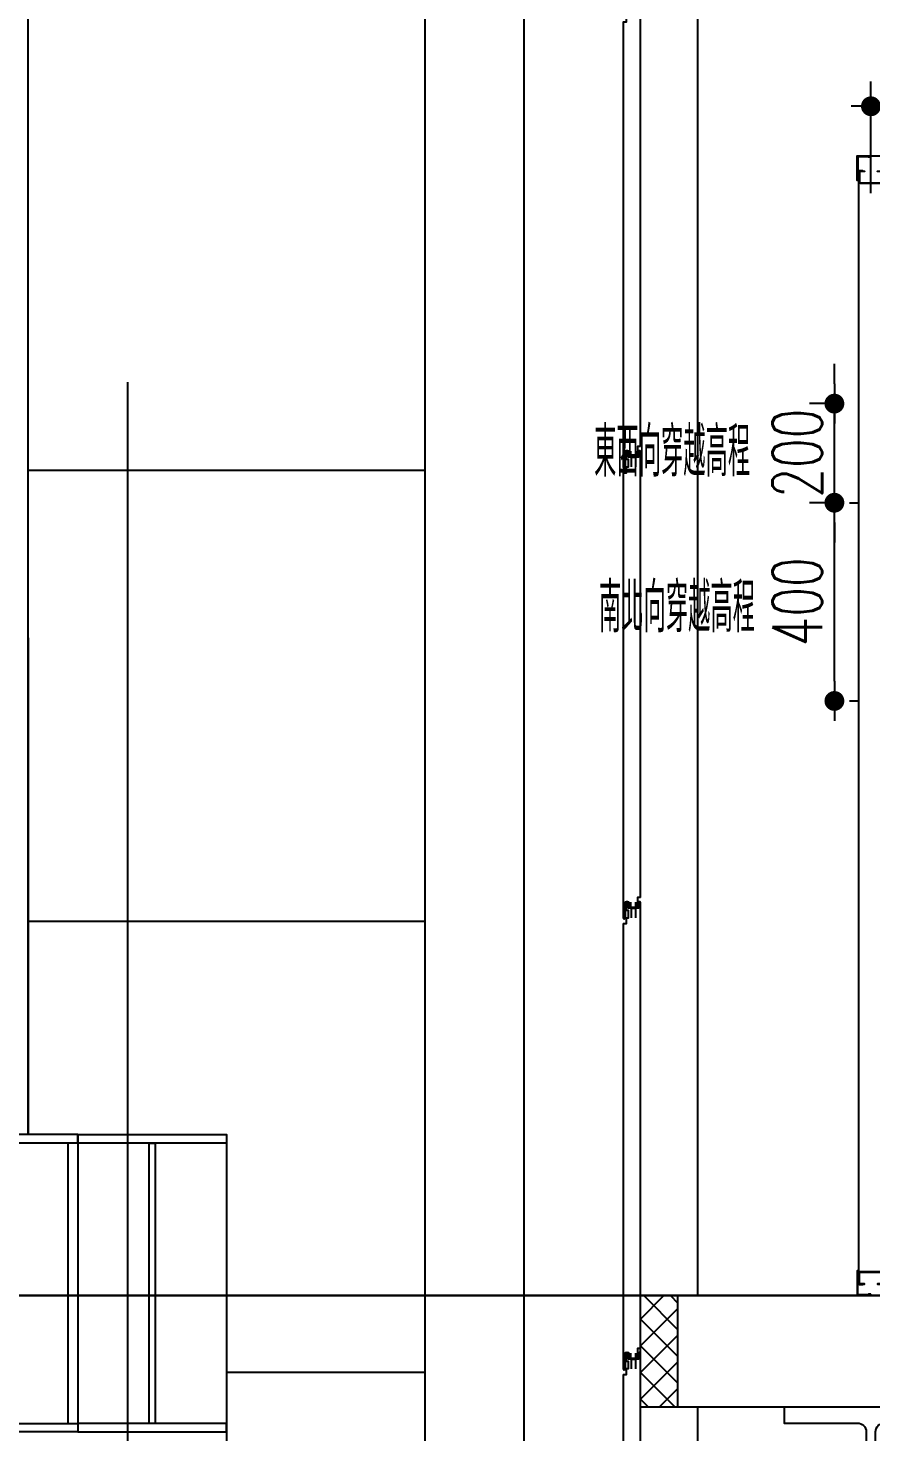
# Model space of a CAD drawing. Header units: millimetres. Extents: x -192235 to 515711, y 45168 to 947868.
# Drawn here: x 98300 to 100000, y 463675 to 466508 of the extents above; entities that cross this region are included whole.
import ezdxf
from ezdxf.enums import TextEntityAlignment as Align

# ---------------------------------------------------------------- set-up
doc = ezdxf.new("R2010")
doc.units = ezdxf.units.MM
doc.header["$LTSCALE"] = 1000
doc.header["$PDMODE"] = 1
doc.linetypes.add('TPH12-SEC-@20-1$0$CENTERK5', pattern=[6.916, 6.667, -0.083, 0.083, -0.083])
for name, color, linetype in [('M-DIM', 1, 'Continuous'), ('M-TXT', 3, 'Continuous'), ('TPH12-SEC-@20-1$0$A-DIM', 7, 'Continuous'), ('TPH12-SEC-@20-1$0$H-SIN', 252, 'TPH12-SEC-@20-1$0$CENTERK5'), ('TPH12-SEC-@20-1$0$KABE1', 252, 'Continuous'), ('TPH12-SEC-@20-1$0$MEJI', 252, 'Continuous'), ('TPH12-SEC-@20-1$0$SIAGE1', 252, 'Continuous'), ('TPH12-SEC-@20-1$0$SIAGE2', 252, 'Continuous'), ('TPH12-SEC-@20-1$0$SIAGE3', 252, 'Continuous'), ('TPH12-SEC-@20-1$0$STEEL', 252, 'Continuous'), ('TPH12-SEC-@20-1$0$STEEL2', 252, 'Continuous'), ('TPH12-SEC-@20-1$0$STEEL3', 252, 'Continuous'), ('TPH12-SEC-@20-1$0$SUGATA3', 252, 'Continuous'), ('YCD-Xfa-Sec-24$0$A-WALL-F1', 190, 'Continuous'), ('YFM1P-短$0$M-FOUN', 252, 'Continuous')]:
    doc.layers.add(name, color=color, linetype=linetype)
doc.styles.add('aa-txt', font='simplex.shx', dxfattribs={"width": 0.7, "bigfont": 'chineset.shx'})
doc.styles.add('TPH12-SEC-@20-1$0$STANDARD', font='txt')
doc.dimstyles.new('50-DIM', dxfattribs={"dimscale": 50, "dimtxt": 2, "dimasz": 0.8, "dimexe": 1, "dimexo": 1, "dimgap": 0.5, "dimtad": 1, "dimdec": 0, "dimdsep": 46, "dimtxsty": 'aa-txt', "dimblk": 'DOT', "dimcen": 5, "dimclrd": 256, "dimclre": 256, "dimclrt": 256, "dimadec": 0, "dimazin": 0, "dimtfac": 1, "dimtdec": 0, "dimtix": 1, "dimtmove": 2, "dimatfit": 3, "dimldrblk": 'DOT', "dimfxl": 1, "dimtolj": 1, "dimtzin": 0, "dimarcsym": 0})
doc.dimstyles.new('TPH12-SEC-@20-1$0$生成的_樣式__6', dxfattribs={"dimtxt": 60, "dimasz": 30.4, "dimexe": 0.18, "dimexo": 0.0625, "dimgap": 0, "dimtad": 1, "dimdec": 1, "dimzin": 0, "dimdsep": 46, "dimtxsty": 'TPH12-SEC-@20-1$0$STANDARD', "dimblk": 'TPH12-SEC-@20-1$0$ARROWHEAD_6', "dimblk1": 'TPH12-SEC-@20-1$0$ARROWHEAD_6', "dimblk2": 'TPH12-SEC-@20-1$0$ARROWHEAD_6', "dimcen": 0.09, "dimclrd": 12, "dimclre": 12, "dimclrt": 3, "dimazin": 0, "dimtfac": 1, "dimtdec": 4, "dimtmove": 0, "dimatfit": 3, "dimfxl": 1, "dimtolj": 1, "dimtzin": 0, "dimarcsym": 0})

# ---------------------------------------------------------------- blocks, each defined once
blk = doc.blocks.new('TPH12-SEC-@20-1$0$$ISO-BL35900')
at = {"layer": 'TPH12-SEC-@20-1$0$SIAGE1'}
blk.add_lwpolyline([(-17, 917.4), (-17, 936.5, -0.414214), (-16.5, 937), (-11, 937), (-10.1, 948.2, -0.376614), (-8, 950, -0.414214), (-6, 948), (-6, 933.5, -0.414214), (-6.5, 933), (-10, 933), (-10, 917), (-6.5, 917, -0.414214), (-6, 916.5), (-6, 905), (-0.5, 905, -0.414214), (0, 904.5), (0, 7.5, -1), (-5, 7.5), (-5, 40), (-11, 40), (-11.7, 30.8, -0.391902), (-13.7, 29), (-13.8, 29, -0.414214), (-15.8, 31), (-15.8, 39.1)], format="xyb", dxfattribs=at)
at = {"layer": 'TPH12-SEC-@20-1$0$SIAGE2'}
for p, q in [((-16.5, 937), (-25.5, 937)), ((-13.8, 29), (-27, 29))]:
    blk.add_line(p, q, dxfattribs=at)
at = {"layer": 'TPH12-SEC-@20-1$0$SIAGE2', "color": 7}
blk.add_lwpolyline([(-25, 39.1), (-25, 31, -0.414214), (-27, 29), (-27.2, 29, -0.383541), (-29.2, 30.8), (-30, 38.7), (-30, 49), (-34.5, 49, -0.414214), (-35, 49.5), (-35, 948, -1), (-31, 948), (-31, 937), (-25.5, 937, -0.414214), (-25, 936.5), (-25, 917.4)], format="xyb", dxfattribs=at)
blk = doc.blocks.new('TPH12-SEC-@20-1$0$ARROWHEAD_6')
at = {"color": 0, "linetype": 'Continuous', "lineweight": 0}
for p, q in [((0, 0), (-1, 0)), ((-0.5, -0.5), (0.5, 0.5))]:
    blk.add_line(p, q, dxfattribs=at)
blk = doc.blocks.new('*D974')
at = {"layer": 'DEFPOINTS', "color": 0, "linetype": 'Continuous', "transparency": 16777216}
for p in [(-14703.1, 10750), (1136, 10750), (-11054.3, 8950)]:
    blk.add_point(p, dxfattribs=at)
at = {"layer": 'TPH12-SEC-@20-1$0$A-DIM', "color": 12, "linetype": 'Continuous', "lineweight": -2, "transparency": 16777216}
for p, q in [((1136, 10750), (-14703.2, 10750)), ((-14703.1, 10719.6), (-14703.1, 10600)), ((-14703.1, 8980.4), (-14703.1, 9100)), ((-11054.4, 8950), (-14703.2, 8950))]:
    blk.add_line(p, q, dxfattribs=at)
at = {"layer": 'TPH12-SEC-@20-1$0$A-DIM', "color": 12, "linetype": 'Continuous', "lineweight": -2, "transparency": 16777216, "xscale": 30.40000000000001, "yscale": 30.40000000000001, "zscale": 30.40000000000001}
for p, rotation in [((-14703.1, 10750), 90), ((-14703.1, 8950), 270)]:
    blk.add_blockref('TPH12-SEC-@20-1$0$ARROWHEAD_6', p, dxfattribs=dict(at, rotation=rotation))
at = {"layer": 'TPH12-SEC-@20-1$0$A-DIM', "color": 3, "linetype": 'Continuous', "lineweight": 0, "transparency": 16777216, "insert": (-14703.1, 9850), "char_height": 500, "attachment_point": 5, "rotation": 90, "style": 'TPH12-SEC-@20-1$0$STANDARD'}
blk.add_mtext('\\A1;1800', dxfattribs=at)
blk = doc.blocks.new('*D975')
at = {"layer": 'DEFPOINTS', "color": 0, "linetype": 'Continuous', "transparency": 16777216}
for p in [(-14703.1, 13500), (-980.9, 13500), (1136, 10750)]:
    blk.add_point(p, dxfattribs=at)
at = {"layer": 'TPH12-SEC-@20-1$0$A-DIM', "color": 12, "linetype": 'Continuous', "lineweight": -2, "transparency": 16777216}
for p, q in [((-980.9, 13500), (-14703.2, 13500)), ((-14703.1, 13469.6), (-14703.1, 13000)), ((-14703.1, 10780.4), (-14703.1, 11250)), ((1136, 10750), (-14703.2, 10750))]:
    blk.add_line(p, q, dxfattribs=at)
at = {"layer": 'TPH12-SEC-@20-1$0$A-DIM', "color": 12, "linetype": 'Continuous', "lineweight": -2, "transparency": 16777216, "xscale": 30.40000000000001, "yscale": 30.40000000000001, "zscale": 30.40000000000001}
for p, rotation in [((-14703.1, 13500), 90), ((-14703.1, 10750), 270)]:
    blk.add_blockref('TPH12-SEC-@20-1$0$ARROWHEAD_6', p, dxfattribs=dict(at, rotation=rotation))
at = {"layer": 'TPH12-SEC-@20-1$0$A-DIM', "color": 3, "linetype": 'Continuous', "lineweight": 0, "transparency": 16777216, "insert": (-14703.1, 12125), "char_height": 500, "attachment_point": 5, "rotation": 90, "style": 'TPH12-SEC-@20-1$0$STANDARD'}
blk.add_mtext('\\A1;2750', dxfattribs=at)
blk = doc.blocks.new('YFM1P-短')
at = {"layer": 'YFM1P-短$0$M-FOUN', "color": 1}
blk.add_line((187905, 463950), (197986.1, 463950), dxfattribs=at)
blk = doc.blocks.new('DOT')
at = {"color": 0}
blk.add_line((-1, 0), (1, 0), dxfattribs=at)
at = {"color": 3, "const_width": 0.5}
blk.add_lwpolyline([(-0.25, 0, 1), (0.25, 0, 1)], format="xyb", close=True, dxfattribs=at)
blk = doc.blocks.new('*D306')
at = {"layer": 'DEFPOINTS', "color": 0, "transparency": 16777216}
for p in [(100000, 466350), (100000, 466125), (100450, 466125)]:
    blk.add_point(p, dxfattribs=at)
at = {"layer": 'M-DIM', "lineweight": -2, "transparency": 16777216}
for p, q in [((100000, 466175), (100000, 466400)), ((100450, 466175), (100450, 466400)), ((100410, 466350), (100040, 466350))]:
    blk.add_line(p, q, dxfattribs=at)
at = {"layer": 'M-DIM', "lineweight": -2, "transparency": 16777216, "xscale": 40, "yscale": 40, "zscale": 40, "rotation": 180}
blk.add_blockref('DOT', (100000, 466350), dxfattribs=at)
at = {"layer": 'M-DIM', "lineweight": -2, "transparency": 16777216, "xscale": 40, "yscale": 40, "zscale": 40}
blk.add_blockref('DOT', (100450, 466350), dxfattribs=at)
at = {"layer": 'M-DIM', "transparency": 16777216, "insert": (100225, 466425), "char_height": 100, "attachment_point": 5, "style": 'aa-txt'}
blk.add_mtext('\\A1;450', dxfattribs=at)
blk = doc.blocks.new('_Dot')
at = {"color": 0, "linetype": 'ByBlock', "lineweight": -2}
blk.add_line((-0.5, 0), (-1, 0), dxfattribs=at)
at = {"color": 0, "linetype": 'ByBlock', "const_width": 0.5}
blk.add_lwpolyline([(-0.25, 0, 1), (0.25, 0, 1)], format="xyb", close=True, dxfattribs=at)
blk = doc.blocks.new('YCD-Xfa-Sec-24')
at = {"layer": 'YCD-Xfa-Sec-24$0$A-WALL-F1'}
for points in [[(610000, 396247.5), (610000.5, 396247.2), (610005, 396247.2), (610006.5, 396248.2), (610026.5, 396248.2), (610026.5, 396211.5), (610025.3, 396211.5, 0.587703), (610025, 396211), (610026, 396209.5), (610026.5, 396209.5), (610026.5, 396202), (610025.3, 396202, 0.587703), (610025, 396201.5), (610026, 396200), (610028, 396200), (610028, 396206.5), (610027.7, 396207), (610028, 396207.5), (610028, 396250), (609972, 396250)], [(610000, 393952.5), (610000.5, 393952.8), (610005, 393952.8), (610006.5, 393951.8), (610026.5, 393951.8), (610026.5, 393988.5), (610025.3, 393988.5, -0.587703), (610025, 393989), (610026, 393990.5), (610026.5, 393990.5), (610026.5, 393998), (610025.3, 393998, -0.587703), (610025, 393998.5), (610026, 394000), (610028, 394000), (610028, 393993.5), (610027.7, 393993), (610028, 393992.5), (610028, 393950), (609972, 393950)]]:
    blk.add_lwpolyline(points, format="xyb", dxfattribs=at)
for points in [[(610023.2, 396216.6), (610023.2, 396197.2, -0.414214), (610021.2, 396195.2), (609978.8, 396195.2, -0.414214), (609976.8, 396197.2), (609976.8, 396216.6, -0.414214), (609978.8, 396218.6), (609987, 396218.6), (609987, 396219.4), (609979, 396219.4, 0.414214), (609976, 396216.4), (609976, 396197.4, 0.414214), (609979, 396194.4), (610021, 396194.4, 0.414214), (610024, 396197.4), (610024, 396216.4, 0.414214), (610021, 396219.4), (610013, 396219.4), (610013, 396218.6), (610021.2, 396218.6, -0.414214)], [(609979, 393973, -0.414214), (609976, 393976), (609976, 393995, -0.414214), (609979, 393998), (610021, 393998, -0.414214), (610024, 393995), (610024, 393976, -0.414214), (610021, 393973), (610013, 393973), (610013, 393973.8), (610021.2, 393973.8, 0.414214), (610023.2, 393975.8), (610023.2, 393995.2, 0.414214), (610021.2, 393997.2), (609978.8, 393997.2, 0.414214), (609976.8, 393995.2), (609976.8, 393975.8, 0.414214), (609978.8, 393973.8), (609987, 393973.8), (609987, 393973)]]:
    blk.add_lwpolyline(points, format="xyb", close=True, dxfattribs=at)
at = {"layer": 'YCD-Xfa-Sec-24$0$A-WALL-F1', "elevation": 0}
blk.add_lwpolyline([(610023.2, 396219.4), (610016, 396219.4), (610016, 396220), (610023.2, 396220, -0.414214), (610025, 396218.2), (610025, 393974.2, -0.414213), (610023.2, 393972.4), (610016, 393972.4), (610016, 393973), (610023.2, 393973, 0.414214), (610024.4, 393974.2), (610024.4, 396218.2, 0.414214)], format="xyb", close=True, dxfattribs=at)
blk = doc.blocks.new('*D409')
at = {"layer": 'DEFPOINTS', "color": 0, "transparency": 16777216}
for p in [(99906.5, 465550), (99926.3, 465550), (99906.5, 465150)]:
    blk.add_point(p, dxfattribs=at)
at = {"layer": 'M-DIM', "lineweight": -2, "transparency": 16777216}
for p, q in [((99956.5, 465550), (99976.3, 465550)), ((99926.3, 465190), (99926.3, 465510)), ((99956.5, 465150), (99976.3, 465150))]:
    blk.add_line(p, q, dxfattribs=at)
at = {"layer": 'M-DIM', "lineweight": -2, "transparency": 16777216, "xscale": 40, "yscale": 40, "zscale": 40}
for p, rotation in [((99926.3, 465550), 90), ((99926.3, 465150), 270)]:
    blk.add_blockref('DOT', p, dxfattribs=dict(at, rotation=rotation))
at = {"layer": 'M-DIM', "transparency": 16777216, "insert": (99851.3, 465350), "char_height": 100, "attachment_point": 5, "rotation": 90, "style": 'aa-txt'}
blk.add_mtext('\\A1;400', dxfattribs=at)
blk = doc.blocks.new('*D410')
at = {"layer": 'DEFPOINTS', "color": 0, "transparency": 16777216}
for p in [(99926.3, 465750), (99966.4, 465750), (99966.4, 465550)]:
    blk.add_point(p, dxfattribs=at)
at = {"layer": 'M-DIM', "lineweight": -2, "transparency": 16777216}
for p, q in [((99926.3, 465790), (99926.3, 465830)), ((99916.4, 465750), (99876.3, 465750)), ((99926.3, 465550), (99926.3, 465750)), ((99916.4, 465550), (99876.3, 465550)), ((99926.3, 465510), (99926.3, 465470))]:
    blk.add_line(p, q, dxfattribs=at)
at = {"layer": 'M-DIM', "lineweight": -2, "transparency": 16777216, "xscale": 40, "yscale": 40, "zscale": 40}
for p, rotation in [((99926.3, 465750), 270), ((99926.3, 465550), 90)]:
    blk.add_blockref('DOT', p, dxfattribs=dict(at, rotation=rotation))
at = {"layer": 'M-DIM', "transparency": 16777216, "insert": (99851.3, 465650), "char_height": 100, "attachment_point": 5, "rotation": 90, "style": 'aa-txt'}
blk.add_mtext('\\A1;200', dxfattribs=at)
blk = doc.blocks.new('TPH12-SEC-@20-1$0$A$C4f7a54e3')
at = {"layer": 'TPH12-SEC-@20-1$0$A-DIM', "color": 12, "linetype": 'Continuous', "lineweight": 0}
for base, p1, p2, picture, middle in [((-14703.1, 13500), (1136, 10750), (-980.9, 13500), '*D975', (-14703.1, 12125)), ((-14703.1, 10750), (-11054.3, 8950), (1136, 10750), '*D974', (-14703.1, 9850))]:
    dim = blk.add_linear_dim(base=base, p1=p1, p2=p2, angle=90, dimstyle='TPH12-SEC-@20-1$0$生成的_樣式__6', override={"dimtxt": 500, "dimdec": 0}, dxfattribs=at)
    dim.commit()
    dim.dimension.update_dxf_attribs({"geometry": picture, "text_midpoint": middle, "dimtype": 128, "text_rotation": 90})
blk = doc.blocks.new('TPH12-SEC-@20-1')
at = {"layer": 'TPH12-SEC-@20-1$0$SIAGE3'}
h = blk.add_hatch(dxfattribs=at)
h.set_pattern_fill('ANSI37', color=256, scale=12, style=0)
h.set_pattern_definition([(45, (-82800, 47075), (-26.9407684, 26.9407684), []), (135, (-82800, 47075), (-26.9407684, -26.9407684), [])])
h.paths.add_polyline_path([(99610, 463725), (99535, 463725), (99535, 463950), (99610, 463950)])
at = {"layer": 'TPH12-SEC-@20-1$0$H-SIN'}
for p, q in [((98500, 465793.5), (98500, 452577.9)), ((84160.9, 463950), (201769.6, 463950))]:
    blk.add_line(p, q, dxfattribs=at)
at = {"layer": 'TPH12-SEC-@20-1$0$KABE1'}
for p, q in [((190390, 463950), (99610, 463950)), ((99610, 463950), (99610, 463725)), ((190390, 463725), (99610, 463725))]:
    blk.add_line(p, q, dxfattribs=at)
at = {"layer": 'TPH12-SEC-@20-1$0$MEJI'}
for p, q in [((99100, 465615), (98300, 465615)), ((99100, 464705), (98300, 464705)), ((99100, 463795), (98700, 463795))]:
    blk.add_line(p, q, dxfattribs=at)
at = {"layer": 'TPH12-SEC-@20-1$0$SIAGE3'}
blk.add_lwpolyline([(99610, 463725), (99535, 463725), (99535, 463950), (99610, 463950)], close=True, dxfattribs=at)
at = {"layer": 'TPH12-SEC-@20-1$0$STEEL'}
for points in [[(98700, 464258), (98400, 464258), (98400, 464275), (98700, 464275)], [(98556, 463692), (98544, 463692), (98544, 464258), (98556, 464258)], [(98700, 463692), (98400, 463692), (98400, 463675), (98700, 463675)]]:
    blk.add_lwpolyline(points, close=True, dxfattribs=at)
at = {"layer": 'TPH12-SEC-@20-1$0$STEEL2'}
blk.add_lwpolyline([(100175, 463725), (99825, 463725), (99825, 463693), (99972.5, 463693, -0.414214), (99990.5, 463675), (99990.5, 462775, -0.414214), (99972.5, 462757), (99825, 462757), (99825, 462725), (100175, 462725), (100175, 462757), (100027.5, 462757, -0.414214), (100009.5, 462775), (100009.5, 463675, -0.414214), (100027.5, 463693), (100175, 463693)], format="xyb", close=True, dxfattribs=at)
at = {"layer": 'TPH12-SEC-@20-1$0$STEEL3'}
for p, q in [((99650, 474650), (99650, 463950)), ((98400, 464275), (90950, 464275)), ((98400, 464275), (98400, 463675)), ((98400, 464258), (90950, 464258)), ((98380, 464258), (98380, 463692)), ((98700, 464258), (98700, 456612.7)), ((99650, 463725), (99650, 455950)), ((90950, 463692), (98400, 463692)), ((98400, 463675), (90950, 463675))]:
    blk.add_line(p, q, dxfattribs=at)
at = {"layer": 'TPH12-SEC-@20-1$0$SUGATA3'}
for p, q in [((98300, 464275), (98300, 479275)), ((99100, 473300), (99100, 454351.3)), ((99300, 473300), (99300, 454350)), ((98300, 465277.5), (98300, 464275))]:
    blk.add_line(p, q, dxfattribs=at)
at = {"layer": 'TPH12-SEC-@20-1$0$SIAGE1', "xscale": -1}
for p in [(99500, 465615), (99500, 464705), (99500, 463795), (99500, 462885)]:
    blk.add_blockref('TPH12-SEC-@20-1$0$$ISO-BL35900', p, dxfattribs=at)
blk.add_blockref('TPH12-SEC-@20-1$0$A$C4f7a54e3', (98864, 453200))

msp = doc.modelspace()

# ---------------------------------------------------------------- block references
msp.add_blockref('TPH12-SEC-@20-1', (0, 0))

# ---------------------------------------------------------------- next in the draw order: block references
at = {"xscale": -1}
for name, p in [('YFM1P-短', (290000, 0)), ('YCD-Xfa-Sec-24', (710000, 70000))]:
    msp.add_blockref(name, p, dxfattribs=at)

# ---------------------------------------------------------------- next in the draw order: texts
at = {"layer": 'M-TXT', "style": 'aa-txt', "width": 0.45}
for s, p in [('東西向穿越高程', (99599.03884, 465652.71461, 0)), ('南北向穿越高程', (99608.74318, 465338.52239, 0))]:
    msp.add_text(s, height=100, dxfattribs=at).set_placement(p, align=Align.MIDDLE_CENTER)

# ---------------------------------------------------------------- next in the draw order: dimensions: what is measured, and where the dimension line sits
at = {"layer": 'M-DIM'}
dim = msp.add_linear_dim(base=(100000, 466350), p1=(100450, 466125), p2=(100000, 466125), dimstyle='50-DIM', dxfattribs=at)
dim.commit()
dim.dimension.update_dxf_attribs({"geometry": '*D306', "text_midpoint": (100225, 466425)})
for base, p1, p2, picture, middle in [((99926.27226, 465750, 0), (99966.36193, 465550, 0), (99966.36193, 465750, 0), '*D410', (99851.27226, 465650, 0)), ((99926.27226, 465550, 0), (99906.45161, 465150, 0), (99906.45161, 465550, 0), '*D409', (99851.27226, 465350, 0))]:
    dim = msp.add_linear_dim(base=base, p1=p1, p2=p2, angle=90, dimstyle='50-DIM', dxfattribs=at)
    dim.commit()
    dim.dimension.update_dxf_attribs({"geometry": picture, "text_midpoint": middle})

doc.saveas('drawing.dxf')
